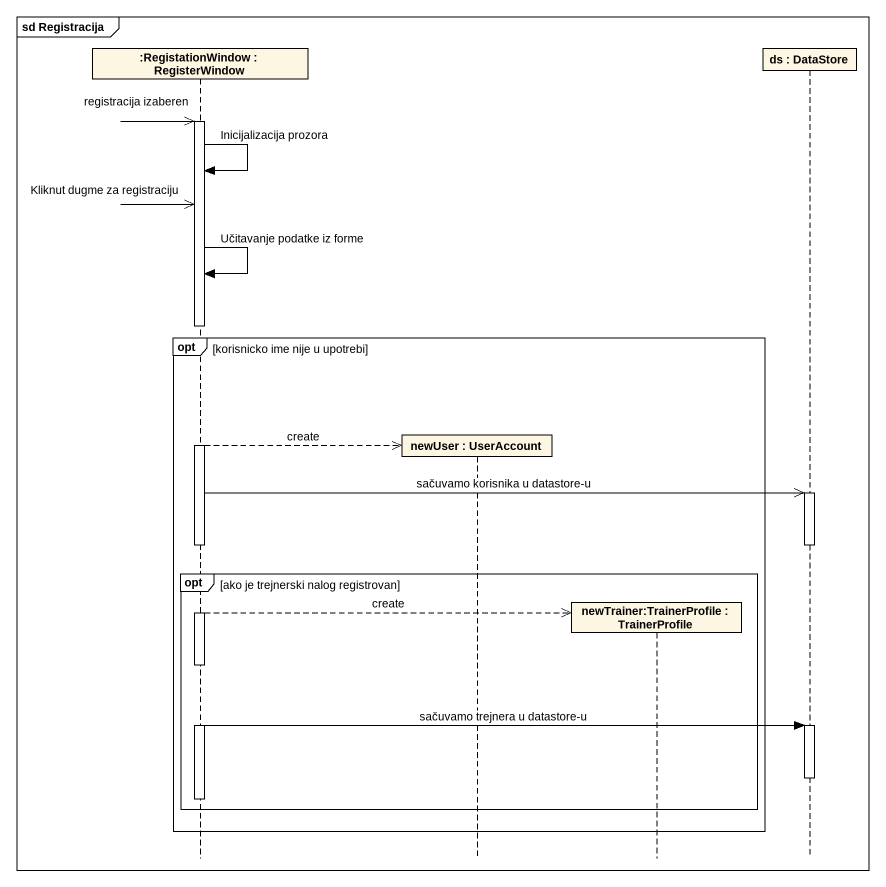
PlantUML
@startuml
mainframe sd Registracija
hide footbox
participant ":RegistationWindow : RegisterWindow" as RegistationWindow
participant "newUser : UserAccount" as newUser
participant "newTrainer:TrainerProfile : TrainerProfile" as newTrainer_TrainerProfile
participant "ds : DataStore" as ds

RegistationWindow ->> RegistationWindow : registracija izaberen
activate RegistationWindow
RegistationWindow -> RegistationWindow : Inicijalizacija prozora
RegistationWindow ->> RegistationWindow : Kliknut dugme za registraciju
RegistationWindow -> RegistationWindow : Učitavanje podatke iz forme
opt korisnicko ime nije u upotrebi
  RegistationWindow -->> newUser ** : create
  RegistationWindow ->> ds : sačuvamo korisnika u datastore-u
  activate ds
  deactivate ds
  opt ako je trejnerski nalog registrovan
    RegistationWindow -->> newTrainer_TrainerProfile ** : create
    RegistationWindow -> ds : sačuvamo trejnera u datastore-u
    activate ds
    deactivate ds
    deactivate RegistationWindow
  end
end
@enduml
